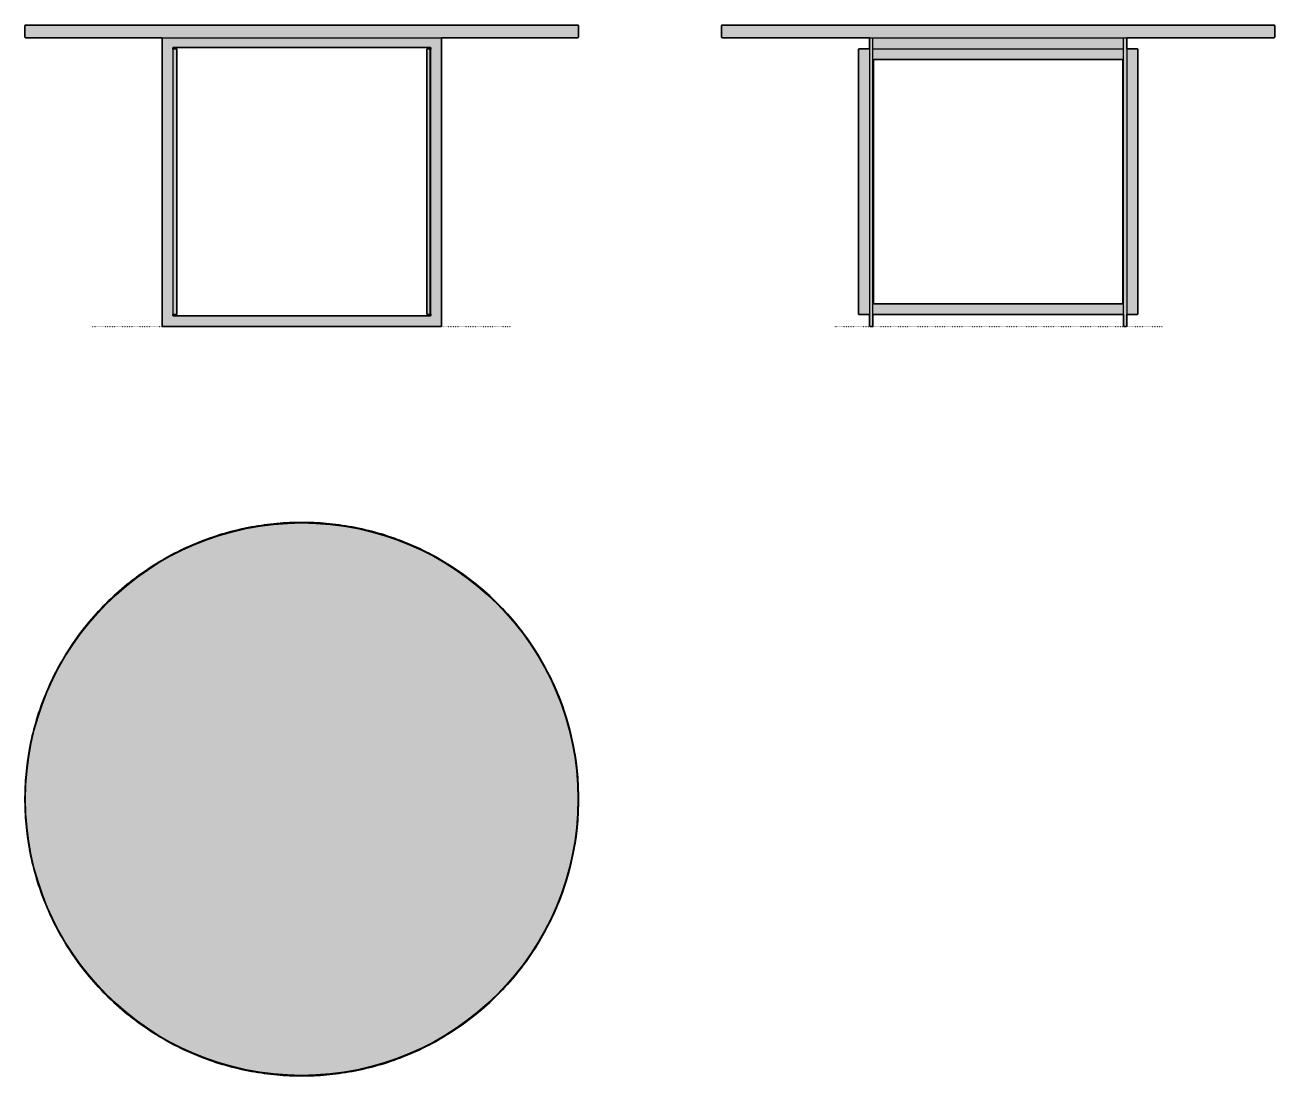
# Model space of a CAD drawing. Header units: millimetres. Extents: x -159 to 2777, y -1760 to 708.
import ezdxf

# ---------------------------------------------------------------- set-up
doc = ezdxf.new("R2010")
doc.units = ezdxf.units.MM
doc.linetypes.add('Dots', pattern=[1, 0, -1])
doc.layers.add('Blocks', color=7, linetype='Continuous')
doc.layers.add('Blocks$Fill', color=7, linetype='Continuous', true_color=0xffffff)
for name, color, linetype, lineweight, true_color in [('Blocks$Inner', 7, 'Continuous', 25, 0x007f00), ('Blocks$Outline', 7, 'Continuous', 35, 0xff3f3f), ('Groud', 7, 'Dots', 25, 0x243775)]:
    doc.layers.add(name, color=color, linetype=linetype, lineweight=lineweight, true_color=true_color)

# ---------------------------------------------------------------- blocks, each defined once
blk = doc.blocks.new('PK58 Office Desk Top')
at = {"layer": 'Blocks$Fill'}
blk.add_hatch(color=256, dxfattribs=at).paths.add_polyline_path([(1298.5, 0), (1298.3, 14.4), (1297.9, 29), (1297, 43.6), (1295.9, 58.4), (1294.4, 73.3), (1292.5, 88.2), (1290.3, 103.2), (1287.6, 118.3), (1284.7, 133.4), (1281.3, 148.5), (1277.6, 163.7), (1273.4, 178.9), (1268.9, 194), (1263.9, 209.1), (1258.6, 224.2), (1252.9, 239.3), (1246.7, 254.2), (1240.2, 269.1), (1233.2, 283.9), (1225.9, 298.5), (1218.1, 313.1), (1210, 327.4), (1201.5, 341.7), (1192.5, 355.7), (1183.2, 369.5), (1173.6, 383.1), (1163.5, 396.5), (1153.1, 409.7), (1142.4, 422.6), (1131.3, 435.2), (1119.9, 447.6), (1108.1, 459.6), (1096.1, 471.4), (1083.7, 482.8), (1071.1, 493.9), (1058.2, 504.6), (1045, 515), (1031.6, 525.1), (1018, 534.7), (1004.2, 544), (990.2, 553), (975.9, 561.5), (961.6, 569.6), (947, 577.4), (932.4, 584.7), (917.6, 591.7), (902.7, 598.2), (887.8, 604.4), (872.7, 610.1), (857.6, 615.4), (842.5, 620.4), (827.4, 624.9), (812.2, 629.1), (797, 632.8), (781.9, 636.2), (766.8, 639.1), (751.7, 641.8), (736.7, 644), (721.8, 645.9), (706.9, 647.4), (692.1, 648.5), (677.5, 649.4), (662.9, 649.8), (648.5, 650), (634.1, 649.8), (619.5, 649.4), (604.9, 648.5), (590.1, 647.4), (575.2, 645.9), (560.3, 644), (545.3, 641.8), (530.2, 639.1), (515.1, 636.2), (500, 632.8), (484.8, 629.1), (469.6, 624.9), (454.5, 620.4), (439.4, 615.4), (424.3, 610.1), (409.2, 604.4), (394.3, 598.2), (379.4, 591.7), (364.6, 584.7), (350, 577.4), (335.4, 569.6), (321.1, 561.5), (306.8, 553), (292.8, 544), (279, 534.7), (265.4, 525.1), (252, 515), (238.8, 504.6), (225.9, 493.9), (213.3, 482.8), (200.9, 471.4), (188.9, 459.6), (177.1, 447.6), (165.7, 435.2), (154.6, 422.6), (143.9, 409.7), (133.5, 396.5), (123.4, 383.1), (113.8, 369.5), (104.5, 355.7), (95.5, 341.7), (87, 327.4), (78.9, 313.1), (71.1, 298.5), (63.8, 283.9), (56.8, 269.1), (50.3, 254.2), (44.1, 239.3), (38.4, 224.2), (33.1, 209.1), (28.1, 194), (23.6, 178.9), (19.4, 163.7), (15.7, 148.5), (12.3, 133.4), (9.4, 118.3), (6.7, 103.2), (4.5, 88.2), (2.6, 73.3), (1.1, 58.4), (0, 43.6), (-0.9, 29), (-1.3, 14.4), (-1.5, 0), (-1.3, -14.4), (-0.9, -29), (0, -43.6), (1.1, -58.4), (2.6, -73.3), (4.5, -88.2), (6.7, -103.2), (9.4, -118.3), (12.3, -133.4), (15.7, -148.5), (19.4, -163.7), (23.6, -178.9), (28.1, -194), (33.1, -209.1), (38.4, -224.2), (44.1, -239.3), (50.3, -254.2), (56.8, -269.1), (63.8, -283.9), (71.1, -298.5), (78.9, -313.1), (87, -327.4), (95.5, -341.7), (104.5, -355.7), (113.8, -369.5), (123.4, -383.1), (133.5, -396.5), (143.9, -409.7), (154.6, -422.6), (165.7, -435.2), (177.1, -447.6), (188.9, -459.6), (200.9, -471.4), (213.3, -482.8), (225.9, -493.9), (238.8, -504.6), (252, -515), (265.4, -525.1), (279, -534.7), (292.8, -544), (306.8, -553), (321.1, -561.5), (335.4, -569.6), (350, -577.4), (364.6, -584.7), (379.4, -591.7), (394.3, -598.2), (409.2, -604.4), (424.3, -610.1), (439.4, -615.4), (454.5, -620.4), (469.6, -624.9), (484.8, -629.1), (500, -632.8), (515.1, -636.2), (530.2, -639.1), (545.3, -641.8), (560.3, -644), (575.2, -645.9), (590.1, -647.4), (604.9, -648.5), (619.5, -649.4), (634.1, -649.8), (648.5, -650), (662.9, -649.8), (677.5, -649.4), (692.1, -648.5), (706.9, -647.4), (721.8, -645.9), (736.7, -644), (751.7, -641.8), (766.8, -639.1), (781.9, -636.2), (797, -632.8), (812.2, -629.1), (827.4, -624.9), (842.5, -620.4), (857.6, -615.4), (872.7, -610.1), (887.8, -604.4), (902.7, -598.2), (917.6, -591.7), (932.4, -584.7), (947, -577.4), (961.6, -569.6), (975.9, -561.5), (990.2, -553), (1004.2, -544), (1018, -534.7), (1031.6, -525.1), (1045, -515), (1058.2, -504.6), (1071.1, -493.9), (1083.7, -482.8), (1096.1, -471.4), (1108.1, -459.6), (1119.9, -447.6), (1131.3, -435.2), (1142.4, -422.6), (1153.1, -409.7), (1163.5, -396.5), (1173.6, -383.1), (1183.2, -369.5), (1192.5, -355.7), (1201.5, -341.7), (1210, -327.4), (1218.1, -313.1), (1225.9, -298.5), (1233.2, -283.9), (1240.2, -269.1), (1246.7, -254.2), (1252.9, -239.3), (1258.6, -224.2), (1263.9, -209.1), (1268.9, -194), (1273.4, -178.9), (1277.6, -163.7), (1281.3, -148.5), (1284.7, -133.4), (1287.6, -118.3), (1290.3, -103.2), (1292.5, -88.2), (1294.4, -73.3), (1295.9, -58.4), (1297, -43.6), (1297.9, -29), (1298.3, -14.4)], flags=0)
at = {"layer": 'Blocks$Inner'}
for radius in [650, 648.5]:
    blk.add_circle((648.5, 0), radius, dxfattribs=at)
at = {"layer": 'Blocks$Outline'}
blk.add_rational_spline([(1298.5, 0), (1298.5, 650), (648.5, 650), (-1.5, 650), (-1.5, 0), (-1.5, -650), (648.5, -650), (1298.5, -650), (1298.5, 0)], [1, 0.707106781187, 1, 0.707106781187, 1, 0.707106781187, 1, 0.707106781187, 1], degree=2, knots=[0, 0, 0, 1021.017612, 1021.017612, 2042.035225, 2042.035225, 3063.052837, 3063.052837, 4084.07045, 4084.07045, 4084.07045], dxfattribs=at)
blk = doc.blocks.new('PK58 Office Desk Side')
at = {"layer": 'Blocks$Fill'}
h = blk.add_hatch(color=256, dxfattribs=at)
h.paths.add_polyline_path([(90.3, 0), (84.3, 0), (83.3, 1), (83.3, 28), (58.2, 28), (57.2, 29), (57.2, 650.9), (58.2, 651.9), (83.3, 651.9), (83.3, 677.7), (-263.2, 677.7), (-264.7, 679.2), (-264.7, 706.2), (-263.2, 707.7), (1033.8, 707.7), (1035.3, 706.2), (1035.3, 679.2), (1033.8, 677.7), (687.4, 677.7), (687.4, 651.9), (712.4, 651.9), (713.4, 650.9), (713.4, 29), (712.4, 28), (687.4, 28), (687.4, 1), (686.4, 0), (680.4, 0), (679.4, 1), (679.4, 28), (91.3, 28), (91.3, 1)], flags=0)
h.paths.add_polyline_path([(93.4, 53), (677.2, 53), (678.2, 54), (678.2, 625.9), (677.2, 626.9), (93.4, 626.9), (92.4, 625.9), (92.4, 54)], flags=0)
at = {"layer": 'Blocks$Inner'}
for p, q in [((91.3, 651.9), (679.4, 651.9)), ((679.2, 625.9), (678.2, 626.9)), ((679.4, 28), (91.3, 28))]:
    blk.add_line(p, q, dxfattribs=at)
for points in [[(1035.3, 679.2), (1035.3, 706.2), (1033.8, 707.7), (-263.2, 707.7), (-264.7, 706.2), (-264.7, 679.2), (-263.2, 677.7), (1033.8, 677.7)], [(93.4, 53), (677.2, 53), (678.2, 54), (678.2, 625.9), (677.2, 626.9), (93.4, 626.9), (92.4, 625.9), (92.4, 54)]]:
    blk.add_lwpolyline(points, close=True, dxfattribs=at)
for points in [[(83.3, 677.7), (83.3, 1), (84.3, 0), (90.3, 0), (91.3, 1), (91.3, 677.7)], [(687.4, 677.7), (687.4, 1), (686.4, 0), (680.4, 0), (679.4, 1), (679.4, 677.7)], [(83.3, 28), (58.2, 28), (57.2, 29), (57.2, 650.9), (58.2, 651.9), (83.3, 651.9)], [(687.4, 651.9), (712.4, 651.9), (713.4, 650.9), (713.4, 29), (712.4, 28), (687.4, 28)]]:
    blk.add_lwpolyline(points, dxfattribs=at)
at = {"layer": 'Blocks$Outline'}
for points in [[(83.3, 677.7), (-263.2, 677.7), (-264.7, 679.2), (-264.7, 706.2), (-263.2, 707.7), (1033.8, 707.7), (1035.3, 706.2), (1035.3, 679.2)], [(83.3, 651.9), (83.3, 677.7)], [(1035.3, 679.2), (1033.8, 677.7), (687.4, 677.7)], [(687.4, 677.7), (687.4, 651.9)], [(57.2, 650.9), (58.2, 651.9), (83.3, 651.9)], [(57.2, 29), (57.2, 650.9)], [(687.4, 651.9), (712.4, 651.9)], [(712.4, 651.9), (713.4, 650.9), (713.4, 29), (712.4, 28)], [(93.4, 626.9), (92.4, 625.9)], [(92.4, 625.9), (92.4, 54)], [(678.2, 625.9), (677.2, 626.9), (93.4, 626.9)], [(677.2, 53), (678.2, 54), (678.2, 625.9)], [(92.4, 54), (93.4, 53)], [(93.4, 53), (677.2, 53)], [(83.3, 28), (58.2, 28), (57.2, 29)], [(90.3, 0), (84.3, 0), (83.3, 1), (83.3, 28)], [(91.3, 28), (91.3, 1), (90.3, 0)], [(679.4, 28), (91.3, 28)], [(680.4, 0), (679.4, 1), (679.4, 28)], [(686.4, 0), (680.4, 0)], [(687.4, 1), (686.4, 0)], [(712.4, 28), (687.4, 28)], [(687.4, 28), (687.4, 1)]]:
    blk.add_lwpolyline(points, dxfattribs=at)
blk = doc.blocks.new('PK58 Office Desk Front')
at = {"layer": 'Blocks$Fill'}
h = blk.add_hatch(color=256, dxfattribs=at)
h.paths.add_polyline_path([(1139.6, 677.7), (1141.1, 679.2), (1141.1, 706.2), (1139.6, 707.7), (-157.4, 707.7), (-158.9, 706.2), (-158.9, 679.2), (-157.4, 677.7), (163, 677.7), (163, 1), (164, 0), (818.3, 0), (819.3, 1), (819.3, 677.7)], flags=0)
h.paths.add_polyline_path([(792.9, 650.9), (791.9, 651.9), (785.9, 651.9), (784.9, 650.9), (784.9, 29), (785.9, 28), (791.9, 28), (792.9, 29), (794.3, 29), (794.3, 26), (793.3, 25), (189, 25), (188, 26), (188, 29), (189.4, 29), (190.4, 28), (196.4, 28), (197.4, 29), (197.4, 650.9), (196.4, 651.9), (190.4, 651.9), (189.4, 650.9), (188, 650.9), (188, 653.9), (189, 654.9), (793.3, 654.9), (794.3, 653.9), (794.3, 650.9)], flags=0)
at = {"layer": 'Blocks$Inner'}
for points in [[(1139.6, 677.7), (1141.1, 679.2), (1141.1, 706.2), (1139.6, 707.7), (-157.4, 707.7), (-158.9, 706.2), (-158.9, 679.2), (-157.4, 677.7)], [(793.3, 25), (794.3, 26), (794.3, 653.9), (793.3, 654.9), (189, 654.9), (188, 653.9), (188, 26), (189, 25)], [(189.4, 29), (189.4, 650.9), (190.4, 651.9), (196.4, 651.9), (197.4, 650.9), (197.4, 29), (196.4, 28), (190.4, 28)], [(792.9, 29), (792.9, 650.9), (791.9, 651.9), (785.9, 651.9), (784.9, 650.9), (784.9, 29), (785.9, 28), (791.9, 28)]]:
    blk.add_lwpolyline(points, close=True, dxfattribs=at)
for points in [[(819.3, 677.7), (819.3, 1), (818.3, 0), (164, 0), (163, 1), (163, 677.7)], [(189.4, 650.9), (188, 650.9)], [(792.9, 650.9), (794.3, 650.9)], [(189.4, 29), (188, 29)], [(792.9, 29), (794.3, 29)]]:
    blk.add_lwpolyline(points, dxfattribs=at)
at = {"layer": 'Blocks$Outline'}
for points in [[(1139.6, 677.7), (1141.1, 679.2), (1141.1, 706.2), (1139.6, 707.7), (-157.4, 707.7), (-158.9, 706.2), (-158.9, 679.2), (-157.4, 677.7), (163, 677.7)], [(163, 677.7), (163, 1), (164, 0), (818.3, 0), (819.3, 1), (819.3, 677.7)], [(819.3, 677.7), (1139.6, 677.7)], [(188, 650.9), (188, 653.9), (189, 654.9), (793.3, 654.9), (794.3, 653.9), (794.3, 650.9)], [(189.4, 650.9), (188, 650.9)], [(189.4, 29), (190.4, 28), (196.4, 28), (197.4, 29), (197.4, 650.9), (196.4, 651.9), (190.4, 651.9), (189.4, 650.9)], [(792.9, 650.9), (791.9, 651.9), (785.9, 651.9), (784.9, 650.9), (784.9, 29), (785.9, 28), (791.9, 28), (792.9, 29)], [(794.3, 650.9), (792.9, 650.9)], [(793.3, 25), (189, 25), (188, 26), (188, 29)], [(188, 29), (189.4, 29)], [(792.9, 29), (794.3, 29)], [(794.3, 29), (794.3, 26), (793.3, 25)]]:
    blk.add_lwpolyline(points, dxfattribs=at)

msp = doc.modelspace()

# ---------------------------------------------------------------- linework, layer by layer
at = {"layer": 'Groud'}
for points in [[(0, 0), (982.2, 0)], [(1741.3, 0), (2512, 0)]]:
    msp.add_lwpolyline(points, dxfattribs=at)

# ---------------------------------------------------------------- block references
at = {"layer": 'Blocks'}
for name, p in [('PK58 Office Desk Front', (0, 0)), ('PK58 Office Desk Side', (1741.3, 0)), ('PK58 Office Desk Top', (-157.4, -1110.1))]:
    msp.add_blockref(name, p, dxfattribs=at)

doc.saveas('drawing.dxf')
